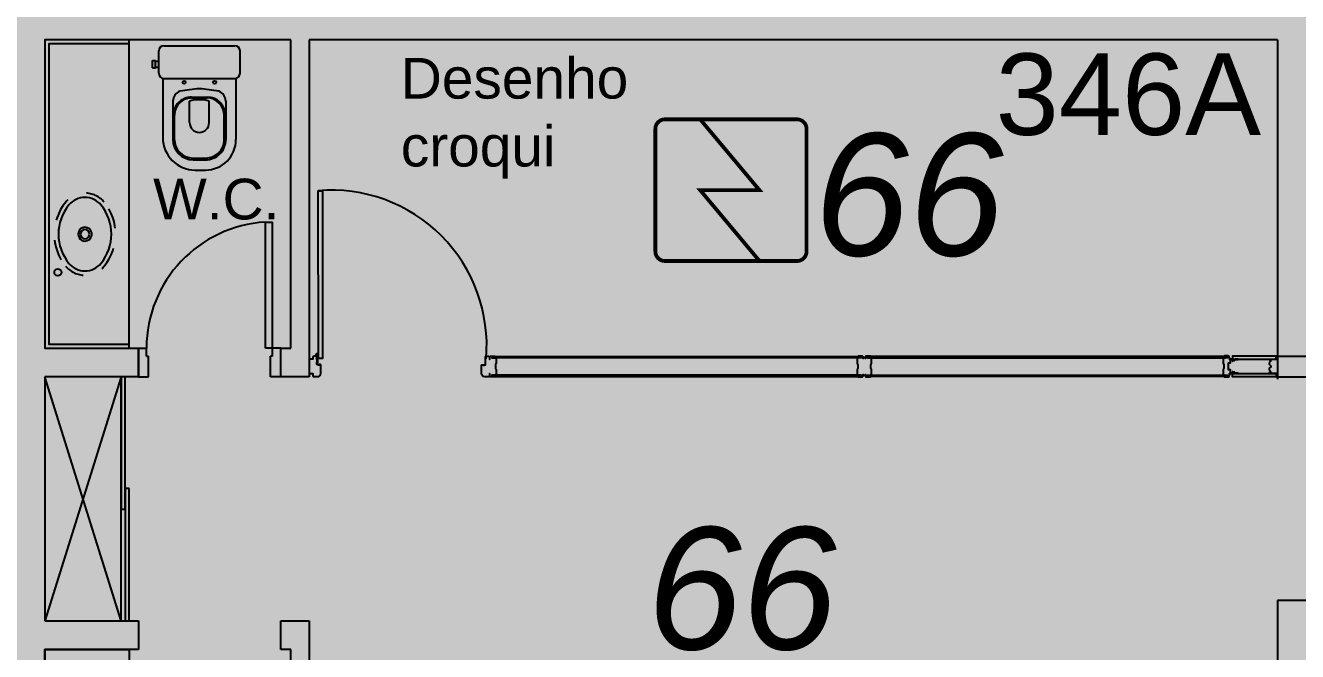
# Model space of a CAD drawing. Header units: metres. Extents: x -331 to 2982, y 362 to 2539.
# Drawn here: x 851.49 to 857.75, y 2229.92 to 2233 of the extents above; entities that cross this region are included whole.
import ezdxf

# ---------------------------------------------------------------- set-up
doc = ezdxf.new("R2010")
doc.units = ezdxf.units.M
doc.linetypes.add('XR_BL2_3 PAV$0$CONTINUOUS', pattern=[0])
doc.linetypes.add('XR_BL2_3 PAV$0$HIDDEN', pattern=[0.375, 0.25, -0.125])
doc.layers.get('0').update_dxf_attribs({"color": 251})
doc.layers.add('_salas', color=251, linetype='Continuous', plot=False)
for name, color, linetype in [('ALV', 251, 'Continuous'), ('CX', 251, 'Continuous'), ('DET. FUMAÇA', 1, 'Continuous'), ('Detector_antigo', 84, 'Continuous'), ('Div', 251, 'Continuous'), ('Mob', 251, 'Continuous'), ('Projeção', 20, 'Continuous'), ('Texto_Salas', 251, 'Continuous'), ('vid', 251, 'Continuous')]:
    doc.layers.add(name, color=color, linetype=linetype)
doc.styles.add('ARIAL', font='arial.ttf')
doc.styles.get("Standard").update_dxf_attribs({"font": 'arial.ttf', "height": 0.3})
doc.styles.add('X3G_ENTITY_1416C41F', font='arial.ttf', dxfattribs={"height": 0.6})
doc.styles.add('X3G_ENTITY_14228713', font='arial.ttf', dxfattribs={"height": 0.4})

# ---------------------------------------------------------------- blocks, each defined once
blk = doc.blocks.new('XR_BL2_3 PAV$0$VOG13')
at = {"layer": 'Mob'}
for p, q in [((-20, -15.00000000000006), (-20, -4)), ((-17.5, -1.5), (17.5, -1.5)), ((20, -15), (20, -4)), ((-23, -8.75), (-21.5, -8.75)), ((-23, -12.25), (-23, -8.75)), ((-23, -12.25), (-21.5, -12.25)), ((-21.5, -12.25), (-21.5, -8.75)), ((-21.5, -9), (-20, -9)), ((-21.5, -12), (-20, -12)), ((-18, -17.4494897427839), (-18, -46.5)), ((-17.5, -17.50000000000006), (17.5, -17.5)), ((18, -17.44948974278049), (18, -47.5)), ((-13, -28.62544588712916), (-13, -35.89999999999992)), ((-4.800000000000182, -39.19999999999987), (-4.800000000000182, -28.60660754293116)), ((-3.799999999999727, -26.69999999999993), (3.800000000000182, -26.70000000000016)), ((-3.75, -27.09999999999991), (3.75, -27.10000000000008)), ((4.799999999999727, -39.19999999999987), (4.799999999999727, -28.60660754293133)), ((13, -28.62544588700325), (13, -35.90000000000015)), ((-13, -35.89999999999992), (-13, -47.5)), ((-12.25, -47.60000000000002), (-12.25, -35.59999999999991)), ((12.25, -47.60000000000008), (12.25, -35.60000000000008)), ((13, -35.90000000000015), (13, -47.50000000000006)), ((-3.250000000000455, -56.59999999999997), (3.249999999999545, -56.60000000000008)), ((-3.000000000000455, -57.49999999999994), (2.999999999999545, -57.50000000000006)), ((-2, -62.5), (3, -62.5))]:
    blk.add_line(p, q, dxfattribs=at)
for centre in [(-7.5, -19.39999999999998), (7.5, -19.39999999999998)]:
    blk.add_circle(centre, 0.75, dxfattribs=at)
for centre, radius, start, end in [((-17.5, -4), 2.5, 90, 180), ((17.5, -4), 2.5, 0, 90), ((-17.5, -15.00000000000006), 2.5, 180, 270), ((17.5, -15), 2.5, 270, 0), ((-7.813110664907981, -28.66818518254018), 5.18706541523023, 109.3783662082525, 179.5279008906282), ((5.568717784947694, -107.0561904764656), 84.63958132910057, 93.77240367686326, 100.2787942981106), ((-5.568717784948149, -107.0561904764656), 84.63958132910057, 79.72120570188942, 86.22759632313672), ((7.813110664907526, -28.66818518254018), 5.18706541523023, 0.4720991093717829, 70.62163379174747), ((-3.800000000000182, -35.89999999999992), 9.2, 89.99999999999827, 180.0000000000002), ((-3.75, -35.59999999999991), 8.5, 89.99999999999908, 180.0000000000002), ((-0.8814518079466325, -40.31936161115851), 12.35085534674507, 85.90745438177373, 108.4978685563286), ((0.8814518079461777, -40.31936161115851), 12.35085534674507, 71.50213144367139, 94.09254561822625), ((3.75, -35.60000000000008), 8.5, 0, 89.99999999999899), ((3.799999999999727, -35.90000000000015), 9.2, 0, 89.99999999999869), ((0, -39.19999999999987), 4.800000000000011, 180, 0), ((-2, -46.5), 16, 180, 270), ((-3, -47.49999999999994), 10, 180.0000000000002, 269.9999999999992), ((-3.25, -47.59999999999997), 9, 180.0000000000002, 269.9999999999986), ((3, -47.50000000000006), 10, 269.9999999999987, 0), ((3, -47.5), 15, 270, 0), ((3.25, -47.60000000000008), 9, 269.9999999999987, 0)]:
    blk.add_arc(centre, radius, start, end, dxfattribs=at)
blk = doc.blocks.new('XR_BL2_3 PAV$0$CUB_EMB_L5917')
at = {"layer": 'Mob', "linetype": 'XR_BL2_3 PAV$0$HIDDEN', "ltscale": 0.05}
for points in [[(0.1567924059227153, 0.292373575165584, 0.3589745292015598), (-0.1567921526770988, 0.2923737639603132)], [(-0.1567921526770988, 0.2923737639603132, 0.4716991497528448), (-0.1569298852427892, 0.102739916039809)], [(0.1567924810369732, 0.1026265907003108, 0.4723933750135079), (0.1567924059227153, 0.292373575165584)], [(-0.1569298852427892, 0.102739916039809, 0.3591786563961976), (0.1567924810369732, 0.1026265907003108)]]:
    blk.add_lwpolyline(points, format="xyb", dxfattribs=at)
at = {"layer": 'Mob'}
for points in [[(0.1432986764348243, 0.2760716403540755, 0.3589741346190575), (-0.1433329761812274, 0.276043283371564)], [(-0.1433329761812274, 0.276043283371564, 0.4717006962182343), (-0.1434530564556553, 0.1190558340931602)], [(0.143333493888349, 0.1189572273378872, 0.4725267432397926), (0.1432986764348243, 0.2760716403540755)], [(0, 0.2201737451387089, 0.9999999999999999), (0, 0.1748262548699131)], [(0, 0.1748262548699131, 0.9999999999999999), (0, 0.2201737451387089)], [(-0.1434530564556553, 0.1190558340931602, 0.3591687241997205), (0.143333493888349, 0.1189572273378872)]]:
    blk.add_lwpolyline(points, format="xyb", dxfattribs=at)
blk.add_lwpolyline([(0.03360898387154521, 0.197500000004311, 1.732057465490803), (-0.01680429814905438, 0.1683936542940501, 0.5773480498908473)], format="xyb", close=True, dxfattribs=at)
blk.add_circle((0.1874163414454415, 0.0647022808152542), 0.0175, dxfattribs=at)
blk = doc.blocks.new('Detector de fumaça')
at = {"layer": 'DET. FUMAÇA', "linetype": 'Continuous', "lineweight": 15, "const_width": 0.01870277497772515}
blk.add_lwpolyline([(774.59948291868, 539.8157648447526), (775.2490596285452, 539.8157648447526, -0.414213562373095), (775.2958165659895, 539.7690079073084), (775.2958165659895, 539.1669315525518, -0.414213562373095), (775.2490596285452, 539.1201746151075), (774.59948291868, 539.1201746151075, -0.414213562373095), (774.5527259812357, 539.1669315525518), (774.5527259812357, 539.7690079073084, -0.414213562373095)], format="xyb", close=True, dxfattribs=at)
blk.add_lwpolyline([(774.7729620717275, 539.8157648447526), (775.0644559117889, 539.46796972993), (774.7729620717275, 539.46796972993), (775.0644559117889, 539.1201746151075)], dxfattribs=at)

msp = doc.modelspace()

# ---------------------------------------------------------------- hatches: boundary and pattern name
at = {"layer": '_salas', "transparency": 33554559}
h = msp.add_hatch(color=256, dxfattribs=at)
h.dxf.hatch_style = 1
h.paths.add_polyline_path([(870.3790004178522, 2237.729323201039), (851.6290007293983, 2237.729323280427), (851.6290007293974, 2239.284324326051), (851.2989999810188, 2239.284324326051), (851.2989999810188, 2237.729324511683), (840.5640011069281, 2237.729324511683), (840.5640011069277, 2239.28432432605), (840.2340003585491, 2239.28432432605), (840.2340003585491, 2237.729322654398), (765.2390002925649, 2237.729322654398), (765.2389987089482, 2226.380061504598), (765.4289975181387, 2226.380063498959), (765.4289975181387, 2226.577053964125), (765.6149776489724, 2226.764323779398), (769.3501084914014, 2226.76502974595), (769.3825654941575, 2226.773023327954), (769.4342398769513, 2226.813558261207), (770.1915816380133, 2227.570301263611), (770.2046631134658, 2227.583382739063), (770.2290003518701, 2227.5743237794), (771.624034632332, 2227.5743237794), (773.019068912794, 2227.5743237794), (773.0434061511983, 2227.583382739063), (773.0564876266508, 2227.570301263611), (773.8138293877128, 2226.813558261207), (773.8655037705066, 2226.773023327954), (773.897988488055, 2226.76502292029), (777.5273219668379, 2226.76502292029), (777.8669292907362, 2226.425415596394), (777.8740003585444, 2226.432486664202), (778.2206787502437, 2226.76502292029), (781.8500122290266, 2226.76502292029), (781.882496946575, 2226.773023327954), (781.9341713293688, 2226.813558261207), (782.6915130904308, 2227.570301263611), (782.7045945658833, 2227.583382739063), (782.7289318042876, 2227.5743237794), (784.1239660847496, 2227.5743237794), (785.5190003652115, 2227.5743237794), (785.5433376036158, 2227.583382739063), (785.5564190790683, 2227.570301263611), (786.3137608401303, 2226.813558261207), (786.3654352229241, 2226.773023327954), (786.3979199404725, 2226.76502292029), (790.02725341927, 2226.76502292029), (790.3668607431682, 2226.425415596394), (790.3739318109692, 2226.432486664202), (790.7206102026757, 2226.76502292029), (794.3499436814586, 2226.76502292029), (794.382428399007, 2226.773023327954), (794.4341027818009, 2226.813558261207), (795.1914445428629, 2227.570301263611), (795.2045260183154, 2227.583382739063), (795.2288632567197, 2227.5743237794), (796.6238975371816, 2227.5743237794), (798.0189318176435, 2227.5743237794), (798.0432690560478, 2227.583382739063), (798.0563505315004, 2227.570301263611), (798.8136922925623, 2226.813558261207), (798.8653666753562, 2226.773023327954), (798.8978513929046, 2226.76502292029), (802.5272534055794, 2226.76502292029), (802.8668607294776, 2226.425415596394), (802.8739317972859, 2226.432486664202), (803.2206101889851, 2226.76502292029), (806.8499436677826, 2226.76502292029), (806.882428385331, 2226.773023327954), (806.9341027681248, 2226.813558261207), (807.6914445291868, 2227.570301263611), (807.7045260046393, 2227.583382739063), (807.7288632430436, 2227.5743237794), (809.1238975235055, 2227.5743237794), (810.5189318039675, 2227.5743237794), (810.5432690423718, 2227.583382739063), (810.5563505178243, 2227.570301263611), (811.3136922788863, 2226.813558261207), (811.3653666616801, 2226.773023327954), (811.3978513792285, 2226.76502292029), (815.0271848580114, 2226.76502292029), (815.3667921819097, 2226.425415596394), (815.3738632497107, 2226.432486664202), (815.7205416414172, 2226.76502292029), (819.3498751202001, 2226.76502292029), (819.3823598377485, 2226.773023327954), (819.4340342205423, 2226.813558261207), (820.1913759816043, 2227.570301263611), (820.2044574570568, 2227.583382739063), (820.2287946954611, 2227.5743237794), (821.6238289759231, 2227.5743237794), (823.018863256385, 2227.5743237794), (823.0432004947893, 2227.583382739063), (823.0562819702418, 2227.570301263611), (823.8136237313038, 2226.813558261207), (823.8652981140976, 2226.773023327954), (823.897782831646, 2226.76502292029), (827.5276687021014, 2226.76502292029), (827.8672760259997, 2226.425415596394), (827.874347093808, 2226.432486664202), (828.2210254855072, 2226.76502292029), (831.8503589642901, 2226.76502292029), (831.8828436818385, 2226.773023327954), (831.9345180646324, 2226.813558261207), (832.6918598256943, 2227.570301263611), (832.7049413011468, 2227.583382739063), (832.7292785395512, 2227.5743237794), (834.1243128200131, 2227.5743237794), (835.519347100475, 2227.5743237794), (835.5436843388793, 2227.583382739063), (835.5567658143318, 2227.570301263611), (836.3141075753938, 2226.813558261207), (836.3657819581877, 2226.773023327954), (836.3982666757361, 2226.76502292029), (840.0415346418758, 2226.76502292029), (840.3740708979617, 2226.432486664205), (840.706608320711, 2226.765024086957), (844.8031732191512, 2226.765024086957), (844.8031732191512, 2229.894324326041), (849.6075001085542, 2229.894324326034), (849.6075001085501, 2226.814324326045), (849.7475001085622, 2226.814324326045), (849.747500108544, 2227.574324326038), (851.494034632341, 2227.574323779393), (852.8890689128029, 2227.574323779393), (852.9134061512073, 2227.583382739056), (852.9264876266598, 2227.570301263604), (853.6838293877217, 2226.813558261199), (853.7355037705156, 2226.773023327946), (853.767988488064, 2226.765022920283), (857.3973219668542, 2226.765022920283), (857.7369292907524, 2226.425415596386), (857.7440003585534, 2226.432486664195), (858.0906787502599, 2226.765022920283), (861.7200122290428, 2226.765022920283), (861.7524969465912, 2226.773023327946), (861.8041713293851, 2226.813558261199), (862.5615130904471, 2227.570301263604), (862.5745945658996, 2227.583382739056), (862.5989318043039, 2227.574323779393), (863.9939660847658, 2227.574323779393), (865.3890003652277, 2227.574323779393), (865.413337603632, 2227.583382739056), (865.4264190790846, 2227.570301263604), (866.1837608401465, 2226.813558261199), (866.2354352229404, 2226.773023327946), (866.2678922256964, 2226.765029745943), (870.0030230681255, 2226.764323779391), (870.1890031989592, 2226.577053964118), (870.1890031989592, 2226.380063498952), (870.3790020081501, 2226.38005962896)])

# ---------------------------------------------------------------- linework, layer by layer
for p, q in [((857.6433078523469, 2231.374729423224), (857.8446928583353, 2231.374729423224)), ((857.6433078523469, 2231.274324405291), (857.8446928583353, 2231.274324405291)), ((857.6490003520009, 2231.289526914259), (857.6490003520009, 2231.262368560233)), ((857.8446928583353, 2230.17472879719), (857.6490003520009, 2230.17472879719))]:
    msp.add_line(p, q)
at = {"layer": 'ALV', "color": 251}
for p, q in [((852.7990346259223, 2232.92932440529), (851.5890346259273, 2232.929324405289)), ((851.5890346259273, 2232.929324405289), (851.5890346259305, 2231.41432440529)), ((852.7990346259232, 2231.41432440529), (852.7990346259223, 2232.92932440529)), ((852.889034625927, 2232.92932440529), (852.8890346259316, 2231.274324405291)), ((857.6490003520009, 2232.929324405294), (852.889034625927, 2232.92932440529)), ((857.6490003520009, 2232.929324405294), (857.6490003520009, 2231.274324405292)), ((851.5890346259305, 2231.41432440529), (852.0490346259237, 2231.414324405293)), ((852.0490346259237, 2231.414324405293), (852.0490346259237, 2231.274324405293)), ((852.7490346259281, 2231.274324405293), (852.7490346259281, 2231.414324405293)), ((852.7490346259281, 2231.414324405293), (852.7990346259232, 2231.41432440529)), ((852.0490346259237, 2231.274324405293), (851.5890346259273, 2231.274324405306)), ((851.5890346259273, 2231.274324405306), (851.5890346259278, 2230.074324405284)), ((852.8890346259316, 2231.274324405291), (852.7490346259281, 2231.274324405293)), ((857.6490003520009, 2230.17472879719), (857.6490003520009, 2227.11530474941)), ((851.5890346259278, 2230.074324405284), (852.0490346259237, 2230.074324405291)), ((852.0490346259237, 2230.074324405291), (852.0490346259237, 2229.934324405287)), ((852.7490346259281, 2229.934324405295), (852.7490346259181, 2230.074324405291)), ((852.7490346259181, 2230.074324405291), (852.8890346259261, 2230.074324405291)), ((852.8890346259261, 2230.074324405291), (852.8890346259229, 2227.574324405292)), ((852.0490346259237, 2229.934324405287), (851.5890346259296, 2229.934324405294)), ((851.5890346259296, 2229.934324405294), (851.5890346259296, 2228.419324405288)), ((852.7990346259178, 2229.934324405295), (852.7490346259281, 2229.934324405295)), ((852.7990346259205, 2228.419324405294), (852.7990346259178, 2229.934324405295))]:
    msp.add_line(p, q, dxfattribs=at)
at = {"layer": 'CX', "color": 251}
for p, q in [((852.6740346259237, 2231.414324405289), (852.6740346259237, 2232.033335713748)), ((852.6740346259237, 2232.033335713748), (852.7090346259236, 2232.033335713748)), ((852.7090346259236, 2231.414324405289), (852.7090346259236, 2232.033335713748)), ((852.0490346259237, 2231.274324405289), (852.0490346259237, 2231.414324405289)), ((852.0490346259237, 2231.414324405289), (852.0890346259237, 2231.414324405289)), ((852.0890346259237, 2231.374324405289), (852.0890346259237, 2231.414324405289)), ((852.0890346259237, 2231.374324405289), (852.0990346259234, 2231.374324405289)), ((852.0990346259234, 2231.274324405289), (852.0990346259234, 2231.374324405289)), ((852.7090346259236, 2231.414324405289), (852.6740346259237, 2231.414324405289)), ((852.6990346259233, 2231.274324405289), (852.6990346259233, 2231.374324405289)), ((852.7090346259236, 2231.374324405289), (852.6990346259233, 2231.374324405289)), ((852.7090346259236, 2231.374324405289), (852.7090346259236, 2231.414324405289)), ((852.7490346259235, 2231.414324405289), (852.7090346259236, 2231.414324405289)), ((852.7490346259235, 2231.274324405289), (852.7490346259235, 2231.414324405289)), ((851.9640346259305, 2230.074324405291), (851.9640346259305, 2231.274324405293)), ((852.0490346259237, 2231.274324405289), (852.0990346259234, 2231.274324405289)), ((852.7490346259235, 2231.274324405289), (852.6990346259233, 2231.274324405289))]:
    msp.add_line(p, q, dxfattribs=at)
at = {"layer": 'CX'}
msp.add_lwpolyline([(852.9538282946614, 2232.187802086692), (852.9540338373899, 2231.362802086697), (852.9340338373895, 2231.362802086697), (852.9338282946619, 2232.187802086692)], close=True, dxfattribs=at)
at = {"layer": 'CX', "linetype": 'Continuous'}
msp.add_lwpolyline([(852.9263420555699, 2231.372528459608, 0.4142135623730948), (852.9243412671831, 2231.374527670911), (852.9115412681776, 2231.374522624242, 0.4142135623730949), (852.906543239922, 2231.369520653275), (852.9065471826316, 2231.359520654053), (852.8890346259313, 2231.359526914255), (852.8890346259313, 2231.293526919385), (852.8890330488475, 2231.289526919696), (852.9065747816048, 2231.289520659494), (852.9065787243153, 2231.27952066027, 0.4225789089356684), (852.9113806952973, 2231.274522553161), (852.9298806938596, 2231.274529847174, 0.414213562373095), (852.946374187105, 2231.291036351365), (852.9463582191274, 2231.331536348217, 0.414213562373095), (852.9443574307406, 2231.333535559518), (852.936854931324, 2231.3335326015), (852.9383583380304, 2231.331233194072), (852.9323583384967, 2231.331230828445), (852.933859931557, 2231.333531420659), (852.9263574321403, 2231.33352846264), (852.9263528240581, 2231.345216061732), (852.925067072445, 2231.345215554798), (852.925067072445, 2231.345781381865), (852.9280670724447, 2231.345781381865), (852.9280670724447, 2231.357581381865), (852.928666703734, 2231.358181013155), (852.928666703734, 2231.344082031542), (852.9312667037339, 2231.344082031542), (852.9312667037339, 2231.374118614903), (852.9327667037342, 2231.374118614903), (852.9327667037342, 2231.376701933913, 3.099482816462878), (852.9258918880987, 2231.375315602782, -0.2944962882304584), (852.9270668880363, 2231.373493687576), (852.9270668724448, 2231.360781381866), (852.925067072445, 2231.360781381866), (852.9250670404258, 2231.361215556028), (852.926346456723, 2231.361216060465), (852.9263419905146, 2231.372543821533)], format="xyb", close=True, dxfattribs=at)
at = {"layer": 'CX'}
for points in [[(853.7774035626785, 2231.280168898398), (853.7773968282427, 2231.287654596179), (853.7761753699328, 2231.287654114594), (853.7761791155078, 2231.278154115332, -0.4225789089181169), (853.771381087236, 2231.27315222322), (853.7528810886738, 2231.273144929206, -0.4142135623731283), (853.7363745844843, 2231.289638422451), (853.7363582222365, 2231.331138419226, -0.4142135623730617), (853.7383574335392, 2231.333139207612), (853.7458599329559, 2231.333142165631), (853.744358339896, 2231.330841573417), (853.7503583394296, 2231.330843939043), (853.7488549327231, 2231.333143346472), (853.75635743214, 2231.333146304491), (853.7563416612988, 2231.373146301382, -0.4142135623730617), (853.7583408726014, 2231.375147089769), (853.7711408716063, 2231.375152136437, -0.4142135623731283), (853.7761428425729, 2231.370154108181), (853.7761469824188, 2231.359654108997), (853.7773968282427, 2231.359654601776), (853.7774035626783, 2231.368884940995, -0.4391621919901066), (853.7833812709073, 2231.375526839028), (853.801401919925, 2231.375526919707, -0.414213562373095), (853.8024019199252, 2231.374526919707), (853.8024019199252, 2231.374026919706), (853.7873983743657, 2231.374026919706), (853.7873983743657, 2231.366726919705), (853.8021968282478, 2231.366726919705, -0.3228906173227075), (853.8078968282491, 2231.361526919704), (853.8078968282489, 2231.341179546229, -0.1372895745532177), (853.8071705284046, 2231.338584264553), (853.8055867877074, 2231.335976288344, 0.1372895745532177), (853.8048604878629, 2231.333381006668), (853.8048604878629, 2231.324526919696), (853.8048604878629, 2231.315672832725, 0.1372895745532177), (853.8055867877072, 2231.313077551049), (853.8071705284051, 2231.310469574839, -0.1372895745532177), (853.8078968282489, 2231.307874293163), (853.8078968282491, 2231.287526919688, -0.3228906173227074), (853.802196828248, 2231.282326919687), (853.7873983743657, 2231.282326919687), (853.7873983743657, 2231.275026919686), (853.8024019199254, 2231.275026919686), (853.8024019199254, 2231.274526919686, -0.414213562373095), (853.8014019199252, 2231.273526919686), (853.7833812709075, 2231.273527000365, -0.4391621919901066)], [(855.6201576070437, 2231.366526914278), (855.6161576070429, 2231.366526914278, 0.414213562373095), (855.6131576070422, 2231.363526914277), (855.6131508726066, 2231.368883681084, 0.4391621920304631), (855.6071731643767, 2231.375525579117), (855.58915251536, 2231.375525659797, 0.414213562373095), (855.5881525153598, 2231.374525659797), (855.5881525153598, 2231.374025659797), (855.6031560609188, 2231.374025659797), (855.6031560609188, 2231.366725659795), (855.5883576070371, 2231.366725659795, 0.3228906173241181), (855.582657607036, 2231.361525659794), (855.582657607036, 2231.34117828632, 0.1372895745458148), (855.5833839068803, 2231.338583004643), (855.5849676475775, 2231.335975028434, -0.1372895745458148), (855.5856939474215, 2231.333379746758), (855.5856939474215, 2231.324525659786), (855.5856939474215, 2231.315671572815, -0.1372895745458149), (855.584967647578, 2231.313076291138), (855.5833839068803, 2231.310468314929, 0.1372895745458148), (855.582657607036, 2231.307873033253), (855.582657607036, 2231.287525659779, 0.3228906173241181), (855.5883576070373, 2231.282325659778), (855.6031560609188, 2231.282325659778), (855.6031560609188, 2231.275025659776), (855.5881525153598, 2231.275025659776), (855.5881525153598, 2231.274525659776, 0.414213562373095), (855.58915251536, 2231.273525659776), (855.6071731643767, 2231.273525740455, 0.4391621920304631), (855.6131508726066, 2231.280167638488), (855.6131576070422, 2231.285526914261, 0.414213562373095), (855.6161576070429, 2231.28252691426), (855.6201576070437, 2231.28252691426, 0.414213562373095), (855.6231576070443, 2231.285526914261), (855.6231643414801, 2231.280167638488, 0.439162192030463), (855.6291420497098, 2231.273525740455), (855.6471626987268, 2231.273525659776, 0.414213562373095), (855.648162698727, 2231.274525659776), (855.648162698727, 2231.275025659776), (855.6331591531671, 2231.275025659776), (855.6331591531671, 2231.282325659778), (855.6479576070494, 2231.282325659778, 0.3228906173241181), (855.6536576070507, 2231.287525659779), (855.6536576070505, 2231.307873033253, 0.1372895745458148), (855.6529313072065, 2231.310468314929), (855.6513475665088, 2231.313076291138, -0.1372895745458148), (855.6506212666643, 2231.315671572815), (855.6506212666643, 2231.324525659786), (855.6506212666643, 2231.333379746758, -0.1372895745458148), (855.6513475665083, 2231.335975028434), (855.6529313072065, 2231.338583004643, 0.1372895745458149), (855.6536576070505, 2231.34117828632), (855.6536576070505, 2231.361525659794, 0.3228906173241182), (855.6479576070496, 2231.366725659795), (855.6331591531671, 2231.366725659795), (855.6331591531671, 2231.374025659797), (855.648162698727, 2231.374025659797), (855.648162698727, 2231.374525659797, 0.414213562373095), (855.6471626987268, 2231.375525659797), (855.6291420497098, 2231.375525579117, 0.439162192030463), (855.6231643414801, 2231.368883681084), (855.6231576070443, 2231.363526914277, 0.414213562373095)], [(857.6095948304253, 2231.336523291373), (857.6120054514108, 2231.347039173731, -0.1949544847994858), (857.6128667205919, 2231.34827035546), (857.6145192400145, 2231.349341957368, 0.3877019976669473), (857.6152014122322, 2231.351950559206), (857.613581666169, 2231.355032104699), (857.6140242507072, 2231.355264739448), (857.6164190096576, 2231.350708742174), (857.6168259889189, 2231.351438524811), (857.6168259889189, 2231.357907921758), (857.6049860145758, 2231.357907921758), (857.6049860145758, 2231.359526914258), (857.6490003520009, 2231.359526914258), (857.6490003520009, 2231.289526914259), (857.6049860145761, 2231.289526914259), (857.6049860145761, 2231.291145906759), (857.6168259889189, 2231.291145906759), (857.6168259889189, 2231.297615303706), (857.6164190096574, 2231.298345086343), (857.614024250707, 2231.293789089069), (857.613581666169, 2231.294021723818), (857.6152014122322, 2231.297103269311, 0.3877019976713168), (857.6145192400145, 2231.299711871149), (857.6128667205921, 2231.300783473057, -0.1949544848120537), (857.6120054514108, 2231.302014654786), (857.6095948304253, 2231.312530537144, -0.2685513100626179), (857.6110723347927, 2231.317317428928), (857.6188819518316, 2231.322357391081), (857.6188819518316, 2231.326696437435), (857.6110723347927, 2231.331736399589, -0.2685513100626193)]]:
    msp.add_lwpolyline(points, format="xyb", close=True, dxfattribs=at)
at = {"layer": 'CX', "linetype": 'XR_BL2_3 PAV$0$CONTINUOUS'}
msp.add_lwpolyline([(857.3886626166411, 2231.273528168741), (857.4069114011768, 2231.273528168741, 0.4208788488288244), (857.4126677083184, 2231.280028168741), (857.4126677083184, 2231.289729423224), (857.4326677083184, 2231.289729423224), (857.4326677083184, 2231.295685066635), (857.4375690234613, 2231.294828168741), (857.4380690234611, 2231.292828168741, 0.414213562373095), (857.4410690234611, 2231.289828168741), (857.4495691951497, 2231.289828168741), (857.4558691951497, 2231.289828168741), (857.4558691951497, 2231.291028168741), (857.4495691951497, 2231.291028168741), (857.4410690234611, 2231.291028168741, -0.414213562373095), (857.4392690234613, 2231.292828168741), (857.4387690234612, 2231.295028168741, 0.414213562373095), (857.4377690234612, 2231.296028168741), (857.4305643668008, 2231.297309494648, -0.2125256237114526), (857.4292170343806, 2231.298221057378), (857.4287055183554, 2231.299042128258), (857.427779906194, 2231.298384647885), (857.4287062918872, 2231.29700350904, 0.2045059765471025), (857.4300228268421, 2231.296147471785), (857.4311677083185, 2231.29594731193), (857.4311677083185, 2231.291229423224), (857.4183677083183, 2231.291229423224), (857.4183677083183, 2231.307229423224), (857.4091677083184, 2231.307229423224), (857.4091677083184, 2231.326829423224), (857.4091677083184, 2231.342229423224), (857.4183677083183, 2231.342229423224), (857.4183677083183, 2231.358229423224), (857.4311677083185, 2231.358229423224), (857.4311677083185, 2231.353511534518), (857.4300228268421, 2231.353311374663, 0.2045059765471025), (857.4287062918872, 2231.352455337408), (857.427779906194, 2231.351074198563), (857.4287055183554, 2231.35041671819), (857.4292170343806, 2231.35123778907, -0.2125256237114526), (857.4305643668008, 2231.3521493518), (857.4377690234612, 2231.353430677707, 0.414213562373095), (857.4387690234612, 2231.354430677707), (857.4392690234613, 2231.356630677707, -0.414213562373095), (857.4410690234611, 2231.358430677707), (857.4453691951496, 2231.358430677707), (857.4558691951497, 2231.358430677707), (857.4558691951497, 2231.359630677707), (857.4453691951496, 2231.359630677707), (857.4410690234611, 2231.359630677707, 0.414213562373095), (857.4380690234611, 2231.356630677707), (857.4375690234613, 2231.354630677707), (857.4326677083184, 2231.353773779813), (857.4326677083184, 2231.359729423224), (857.4126677083184, 2231.359729423224), (857.4126677083184, 2231.369430677707, 0.4208788488288243), (857.4069114011768, 2231.375930677707), (857.3886626166411, 2231.375930677707, 0.4142135624063932), (857.3876626166407, 2231.374930677707), (857.3876626166409, 2231.374430677707), (857.4026661621974, 2231.374430677707), (857.4026661621974, 2231.367130677707), (857.3878677083185, 2231.367130677707, 0.3228906173135939), (857.3821677083185, 2231.361930677707), (857.3821677083185, 2231.341583304237, 0.1372895745442975), (857.3828940081623, 2231.338988022561), (857.3844777488598, 2231.336380046352, -0.1372895745467241), (857.3852040487038, 2231.333784764677), (857.3852040487038, 2231.324530677707), (857.3852040487038, 2231.315674081771, -0.1372895745475652), (857.3844777488598, 2231.313078800096), (857.3828940081623, 2231.310470823887, 0.1372895745442975), (857.3821677083185, 2231.307875542211), (857.3821677083185, 2231.287528168741, 0.3228906173177049), (857.3878677083185, 2231.282328168741), (857.4026661621974, 2231.282328168741), (857.4026661621974, 2231.275028168741), (857.3876626166411, 2231.275028168741), (857.3876626166411, 2231.274528168741, 0.4142135623064988)], format="xyb", close=True, dxfattribs=at)
at = {"layer": 'CX', "color": 251}
for points in [[(851.98403462593, 2231.274324405291), (851.9640346259305, 2231.274324405291), (851.9640346259305, 2230.62432440529), (851.98403462593, 2230.62432440529)], [(852.0040346259304, 2230.724324405292), (851.98403462593, 2230.724324405292), (851.98403462593, 2230.074324405291), (852.0040346259304, 2230.074324405291)]]:
    msp.add_lwpolyline(points, close=True, dxfattribs=at)
at = {"layer": 'CX', "color": 251, "true_color": 0x606060}
msp.add_arc((852.9981904938186, 2231.426967946708), 0.7635516040025462, 355.1728355209095, 94.83538167594936, dxfattribs=at)
at = {"layer": 'CX', "color": 251}
msp.add_arc((852.7090346259236, 2231.414324405289), 0.6199999999999921, 93.23615954447946, 180, dxfattribs=at)
at = {"layer": 'Div', "linetype": 'ByBlock'}
for points in [[(857.4276436740388, 2231.359729423224), (857.6433078523469, 2231.359729423224), (857.6433078523469, 2231.374729423224), (857.4276436740388, 2231.374729423224)], [(857.4276436740388, 2231.289324405292), (857.6433078523469, 2231.289324405292), (857.6433078523469, 2231.274324405291), (857.4276436740388, 2231.274324405292)]]:
    msp.add_lwpolyline(points, close=True, dxfattribs=at)
at = {"layer": 'Mob', "color": 251}
for p, q in [((851.9640346259305, 2230.074324405291), (851.5890346259314, 2231.274324405292)), ((851.9640346259296, 2231.274324405291), (851.5890346259305, 2230.074324405292))]:
    msp.add_line(p, q, dxfattribs=at)
for points in [[(852.0040346259395, 2232.929324405291), (852.0040346259395, 2232.929324405291), (851.5890346259305, 2232.929324405291), (851.5890346259305, 2231.41432440529), (852.0040346259395, 2231.41432440529), (852.0040346259395, 2232.929324405291)], [(852.0040346259395, 2232.909307961033), (851.6090346259309, 2232.909324405293), (851.6090346259309, 2231.434324405292), (852.0039008541069, 2231.43439018015)], [(852.0040346259386, 2228.419324405288), (852.0040346259386, 2228.419324405288), (851.5890346259296, 2228.419324405288), (851.5890346259296, 2229.934324405289), (852.0040346259386, 2229.934324405288), (852.0040346259386, 2228.419324405288)]]:
    msp.add_lwpolyline(points, dxfattribs=at)
at = {"layer": 'vid'}
for p, q in [((855.6031560609304, 2231.366725659775), (853.8021968282479, 2231.366726919705)), ((853.8024019199252, 2231.374025659774), (855.6031560609304, 2231.374025659774)), ((855.6031560609304, 2231.374025659774), (855.6031560609304, 2231.366725659775)), ((855.6031560609331, 2231.28232816874), (853.802196828248, 2231.282326919687)), ((853.8024019199254, 2231.275026914258), (855.6031560609331, 2231.27502816874)), ((855.6031560609331, 2231.27502816874), (855.6031560609331, 2231.28232816874))]:
    msp.add_line(p, q, dxfattribs=at)
for points in [[(857.394166162198, 2231.374025659775), (855.6331591531712, 2231.374025659775), (855.6331591531712, 2231.366725659775), (857.394166162198, 2231.366725659775)], [(857.394166162198, 2231.275028168741), (855.6331591531712, 2231.275028168741), (855.6331591531712, 2231.28232816874), (857.394166162198, 2231.28232816874)]]:
    msp.add_lwpolyline(points, close=True, dxfattribs=at)

# ---------------------------------------------------------------- block references
at = {"layer": 'DET. FUMAÇA', "linetype": 'Continuous', "lineweight": 0}
msp.add_blockref('Detector de fumaça', (80.03825965080534, 1692.722418837453), dxfattribs=at)
at = {"layer": 'Mob', "color": 251, "xscale": 0.01000000000021828, "yscale": 0.01000000000021828, "zscale": 0.01000000000021828}
msp.add_blockref('XR_BL2_3 PAV$0$VOG13', (852.349034625917, 2232.914324405291), dxfattribs=at)
at = {"layer": 'Mob', "color": 251, "rotation": 270}
msp.add_blockref('XR_BL2_3 PAV$0$CUB_EMB_L5917', (851.5890346259305, 2231.974324405293), dxfattribs=at)

# ---------------------------------------------------------------- texts
at = {"layer": 'Detector_antigo', "linetype": 'Continuous', "lineweight": 0, "char_height": 0.6, "attachment_point": 1, "style": 'X3G_ENTITY_1416C41F'}
for insert in [(855.3706020062668, 2232.468964273115), (854.5496058111798, 2230.534788316976)]:
    msp.add_mtext_dynamic_manual_height_columns('{\\fArial|b0|i1|c0|p34;66}', width=13.3188035564217, gutter_width=2.5, heights=[0], dxfattribs=dict(at, insert=insert))
at = {"layer": 'Projeção', "color": 251, "insert": (853.3394303245964, 2232.840124735133), "char_height": 0.2, "attachment_point": 1}
msp.add_mtext_dynamic_manual_height_columns('Desenho croqui', width=1.072603264809004, gutter_width=1.5, heights=[0], dxfattribs=at)
at = {"layer": 'Texto_Salas', "color": 251, "style": 'X3G_ENTITY_14228713'}
msp.add_text('346A', height=0.4, dxfattribs=at).set_placement((856.2635547295146, 2232.461878652381))
at = {"layer": 'Texto_Salas', "color": 251, "insert": (852.4321000866282, 2232.246533432801), "char_height": 0.2, "width": 2.26260000000002, "attachment_point": 2, "style": 'ARIAL'}
msp.add_mtext('W.C.', dxfattribs=at)

doc.saveas('drawing.dxf')
